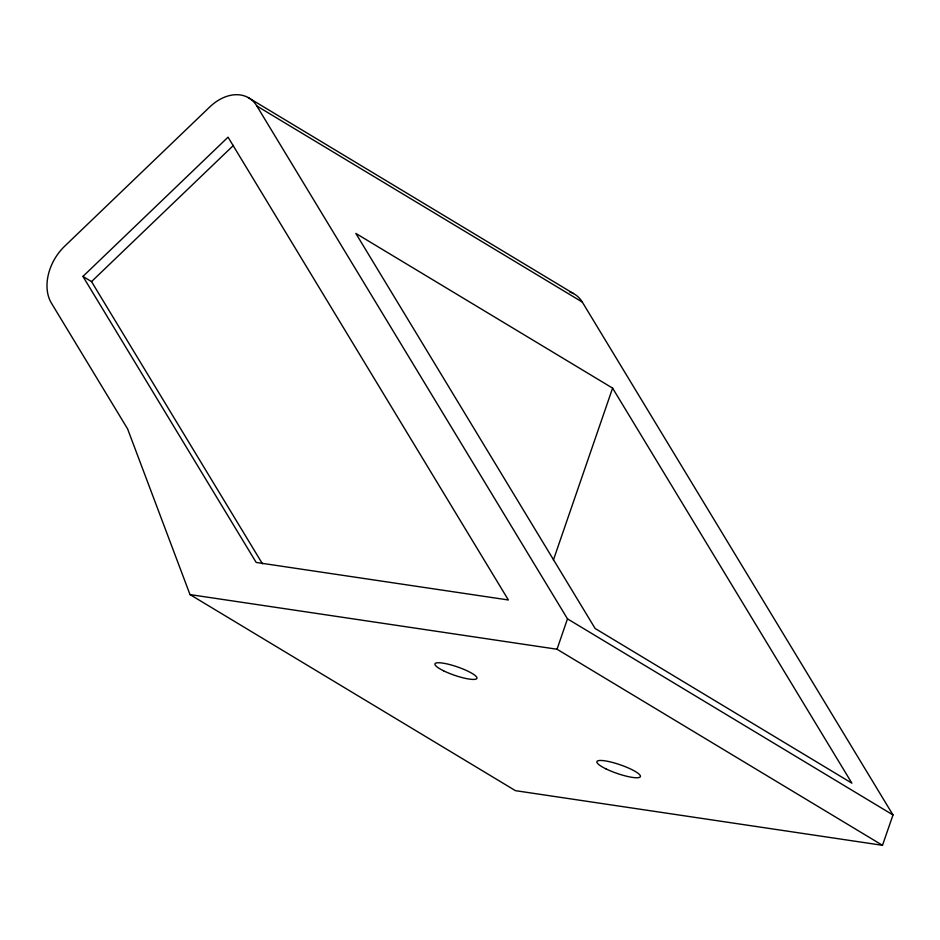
<?xml version="1.0" encoding="UTF-8"?>
<svg xmlns="http://www.w3.org/2000/svg" width="940" height="940" viewBox="0 0 940 940"><rect width="100%" height="100%" fill="white"/><g stroke="black" fill="none" stroke-linecap="round" stroke-linejoin="round"><path stroke-width="1.41" d="M553.402 560.005L612.598 388.114L355.837 233.414L595.126 628.484L851.887 783.173L612.598 388.114M882.484 845.307L557.032 649.235L567.49 618.861L256.832 105.985A43.123 30.903 -58.9 0 0 209.749 106.972L64.649 246.233A43.123 30.903 -58.9 0 0 51.418 303.127L127.593 428.887L190.009 594.585L515.449 790.658L882.484 845.307L893 814.957L582.283 302.057A43.123 30.903 -58.9 0 0 569.781 291.964M82.943 276.43L228.044 137.169L508.376 599.979L256.174 562.437L82.943 276.43L91.521 281.601L262.483 563.847M91.521 281.601L233.449 145.394M190.009 594.585L557.032 649.235M248.066 97.49L573.506 293.574M256.832 105.985L582.283 302.057M567.49 618.861L893 814.957M605.865 768.826A22.995 4.583 19 0 0 640.328 776.757A22.995 4.583 19 0 0 609.766 761.776A22.995 4.583 19 0 0 605.865 768.826M443.574 670.796A22.219 4.43 19 0 0 476.874 678.457A22.219 4.43 19 0 0 447.334 663.993A22.219 4.43 19 0 0 443.574 670.796"/></g></svg>
